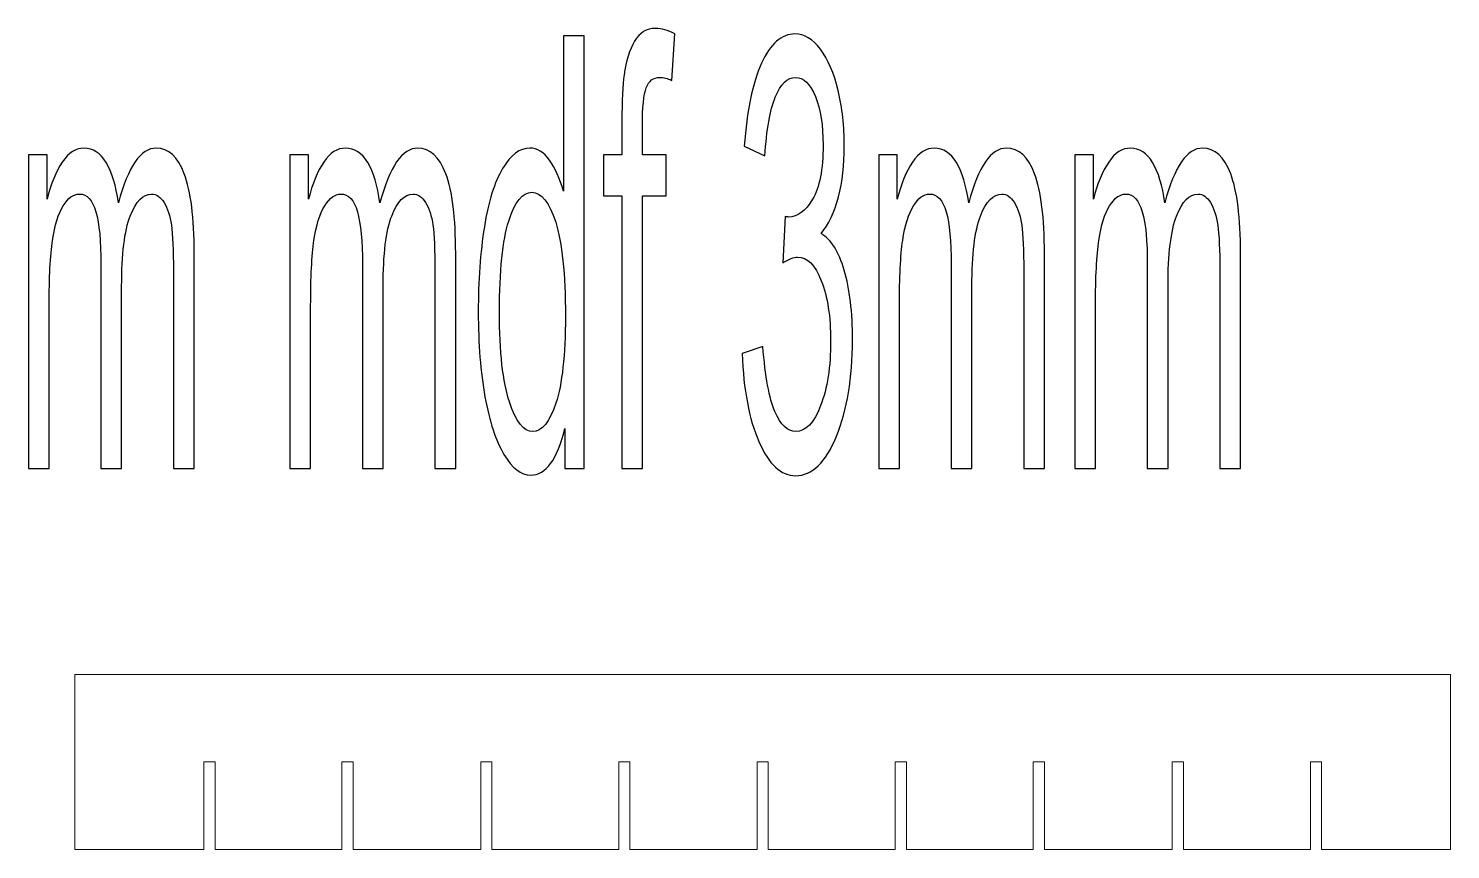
# Model space of a CAD drawing. Header units: millimetres. Extents: x -2444 to 3336, y -980 to 1690.
# Drawn here: x 2910.6 to 3317.2, y 1340.4 to 1575 of the extents above; entities that cross this region are included whole.
import ezdxf

# ---------------------------------------------------------------- set-up
doc = ezdxf.new("R2010")
doc.units = ezdxf.units.MM
doc.header["$MEASUREMENT"] = 0
doc.layers.add('Camada 1', color=7, linetype='Continuous')

msp = doc.modelspace()

# ---------------------------------------------------------------- linework, layer by layer
at = {"layer": 'Camada 1', "color": 250}
for points, knots in [([(3080.2941, 1449.3045), (3080.2941, 1449.3045), (3080.2941, 1527.1736), (3080.2941, 1527.1736), (3080.2941, 1527.1736), (3080.2941, 1527.1736), (3075.0449, 1527.1736), (3075.0449, 1527.1736), (3075.0449, 1527.1736), (3075.0449, 1527.1736), (3075.0449, 1538.9144), (3075.0449, 1538.9144), (3075.0449, 1538.9144), (3075.0449, 1538.9144), (3080.2941, 1538.9144), (3080.2941, 1538.9144), (3080.2941, 1538.9144), (3080.2941, 1538.9144), (3080.2941, 1548.4106), (3080.2941, 1548.4106), (3080.2941, 1548.4106), (3080.2941, 1554.4249), (3080.496, 1558.8852), (3080.911, 1561.7916), (3080.911, 1561.7916), (3081.483, 1565.7052), (3082.47, 1568.8994), (3083.9057, 1571.3454), (3083.9057, 1571.3454), (3085.3302, 1573.7914), (3087.3379, 1575), (3089.9176, 1575), (3089.9176, 1575), (3091.5889, 1575), (3093.4283, 1574.4821), (3095.4473, 1573.4749), (3095.4473, 1573.4749), (3095.4473, 1573.4749), (3094.5612, 1560.1802), (3094.5612, 1560.1802), (3094.5612, 1560.1802), (3093.3274, 1560.7269), (3092.1721, 1561.0147), (3091.0729, 1561.0147), (3091.0729, 1561.0147), (3089.2783, 1561.0147), (3088.0109, 1560.0363), (3087.2594, 1558.0795), (3087.2594, 1558.0795), (3086.5191, 1556.1227), (3086.149, 1552.4681), (3086.149, 1547.1157), (3086.149, 1547.1157), (3086.149, 1547.1157), (3086.149, 1538.9144), (3086.149, 1538.9144), (3086.149, 1538.9144), (3086.149, 1538.9144), (3092.946, 1538.9144), (3092.946, 1538.9144), (3092.946, 1538.9144), (3092.946, 1538.9144), (3092.946, 1527.1736), (3092.946, 1527.1736), (3092.946, 1527.1736), (3092.946, 1527.1736), (3086.2163, 1527.1736), (3086.2163, 1527.1736), (3086.2163, 1527.1736), (3086.2163, 1527.1736), (3086.2163, 1449.3045), (3086.2163, 1449.3045), (3086.2163, 1449.3045), (3086.2163, 1449.3045), (3080.2941, 1449.3045), (3080.2941, 1449.3045)], [0, 0, 0, 0, 0.05, 0.05, 0.05, 0.05, 0.1, 0.1, 0.1, 0.1, 0.15, 0.15, 0.15, 0.15, 0.2, 0.2, 0.2, 0.2, 0.25, 0.25, 0.25, 0.25, 0.3, 0.3, 0.3, 0.3, 0.35, 0.35, 0.35, 0.35, 0.4, 0.4, 0.4, 0.4, 0.45, 0.45, 0.45, 0.45, 0.5, 0.5, 0.5, 0.5, 0.55, 0.55, 0.55, 0.55, 0.6, 0.6, 0.6, 0.6, 0.65, 0.65, 0.65, 0.65, 0.7, 0.7, 0.7, 0.7, 0.75, 0.75, 0.75, 0.75, 0.8, 0.8, 0.8, 0.8, 0.85, 0.85, 0.85, 0.85, 0.9, 0.9, 0.9, 0.9, 1, 1, 1, 1]), ([(3114.6607, 1482.1097), (3114.6607, 1482.1097), (3120.5829, 1484.1816), (3120.5829, 1484.1816), (3120.5829, 1484.1816), (3121.2671, 1475.5486), (3122.4111, 1469.3329), (3124.0375, 1465.5344), (3124.0375, 1465.5344), (3125.6639, 1461.7359), (3127.6603, 1459.8367), (3130.027, 1459.8367), (3130.027, 1459.8367), (3132.831, 1459.8367), (3135.1976, 1462.3115), (3137.1044, 1467.261), (3137.1044, 1467.261), (3139.0112, 1472.2106), (3139.9646, 1478.3399), (3139.9646, 1485.6492), (3139.9646, 1485.6492), (3139.9646, 1492.6131), (3139.0785, 1498.3683), (3137.2951, 1502.915), (3137.2951, 1502.915), (3135.5229, 1507.4329), (3133.2685, 1509.7063), (3130.5205, 1509.7063), (3130.5205, 1509.7063), (3129.3988, 1509.7063), (3128.008, 1509.1307), (3126.3368, 1508.0085), (3126.3368, 1508.0085), (3126.3368, 1508.0085), (3126.9986, 1521.3032), (3126.9986, 1521.3032), (3126.9986, 1521.3032), (3127.3911, 1521.1881), (3127.7164, 1521.1305), (3127.952, 1521.1305), (3127.952, 1521.1305), (3130.4868, 1521.1305), (3132.7525, 1522.8283), (3134.7827, 1526.1952), (3134.7827, 1526.1952), (3136.8016, 1529.562), (3137.8111, 1534.7418), (3137.8111, 1541.7345), (3137.8111, 1541.7345), (3137.8111, 1547.2883), (3137.0708, 1551.8925), (3135.6014, 1555.5472), (3135.6014, 1555.5472), (3134.1321, 1559.2018), (3132.2366, 1561.0147), (3129.9148, 1561.0147), (3129.9148, 1561.0147), (3127.6043, 1561.0147), (3125.6863, 1559.1442), (3124.1496, 1555.4033), (3124.1496, 1555.4033), (3122.613, 1551.6623), (3121.626, 1546.0509), (3121.1886, 1538.5691), (3121.1886, 1538.5691), (3121.1886, 1538.5691), (3115.2664, 1541.3316), (3115.2664, 1541.3316), (3115.2664, 1541.3316), (3115.9954, 1551.5185), (3117.633, 1559.432), (3120.2015, 1565.0434), (3120.2015, 1565.0434), (3122.7588, 1570.6548), (3125.9555, 1573.4461), (3129.769, 1573.4461), (3129.769, 1573.4461), (3132.3936, 1573.4461), (3134.8163, 1572.0073), (3137.0259, 1569.1009), (3137.0259, 1569.1009), (3139.2467, 1566.2232), (3140.9404, 1562.2808), (3142.1069, 1557.3025), (3142.1069, 1557.3025), (3143.2846, 1552.2954), (3143.8678, 1547.0006), (3143.8678, 1541.3891), (3143.8678, 1541.3891), (3143.8678, 1536.0655), (3143.307, 1531.2311), (3142.1966, 1526.857), (3142.1966, 1526.857), (3141.075, 1522.483), (3139.415, 1519.0011), (3137.2278, 1516.4112), (3137.2278, 1516.4112), (3140.0767, 1514.7421), (3142.2864, 1511.2314), (3143.8678, 1505.9078), (3143.8678, 1505.9078), (3145.4381, 1500.6129), (3146.2232, 1493.9368), (3146.2232, 1485.9657), (3146.2232, 1485.9657), (3146.2232, 1475.1745), (3144.6866, 1465.9948), (3141.6246, 1458.4842), (3141.6246, 1458.4842), (3138.5513, 1450.9735), (3134.6705, 1447.2326), (3129.9821, 1447.2326), (3129.9821, 1447.2326), (3125.7536, 1447.2326), (3122.2429, 1450.4843), (3119.45, 1456.959), (3119.45, 1456.959), (3116.646, 1463.4337), (3115.0532, 1471.8077), (3114.6607, 1482.1097)], [0, 0, 0, 0, 0.03225806, 0.03225806, 0.03225806, 0.03225806, 0.06451613, 0.06451613, 0.06451613, 0.06451613, 0.09677419, 0.09677419, 0.09677419, 0.09677419, 0.12903226, 0.12903226, 0.12903226, 0.12903226, 0.16129032, 0.16129032, 0.16129032, 0.16129032, 0.19354839, 0.19354839, 0.19354839, 0.19354839, 0.22580645, 0.22580645, 0.22580645, 0.22580645, 0.25806452, 0.25806452, 0.25806452, 0.25806452, 0.29032258, 0.29032258, 0.29032258, 0.29032258, 0.32258065, 0.32258065, 0.32258065, 0.32258065, 0.35483871, 0.35483871, 0.35483871, 0.35483871, 0.38709677, 0.38709677, 0.38709677, 0.38709677, 0.41935484, 0.41935484, 0.41935484, 0.41935484, 0.4516129, 0.4516129, 0.4516129, 0.4516129, 0.48387097, 0.48387097, 0.48387097, 0.48387097, 0.51612903, 0.51612903, 0.51612903, 0.51612903, 0.5483871, 0.5483871, 0.5483871, 0.5483871, 0.58064516, 0.58064516, 0.58064516, 0.58064516, 0.61290323, 0.61290323, 0.61290323, 0.61290323, 0.64516129, 0.64516129, 0.64516129, 0.64516129, 0.67741935, 0.67741935, 0.67741935, 0.67741935, 0.70967742, 0.70967742, 0.70967742, 0.70967742, 0.74193548, 0.74193548, 0.74193548, 0.74193548, 0.77419355, 0.77419355, 0.77419355, 0.77419355, 0.80645161, 0.80645161, 0.80645161, 0.80645161, 0.83870968, 0.83870968, 0.83870968, 0.83870968, 0.87096774, 0.87096774, 0.87096774, 0.87096774, 0.90322581, 0.90322581, 0.90322581, 0.90322581, 0.93548387, 0.93548387, 0.93548387, 0.93548387, 1, 1, 1, 1]), ([(3063.9969, 1449.3045), (3063.9969, 1449.3045), (3063.9969, 1460.6712), (3063.9969, 1460.6712), (3063.9969, 1460.6712), (3061.7873, 1451.8368), (3058.5346, 1447.4053), (3054.2387, 1447.4053), (3054.2387, 1447.4053), (3051.4571, 1447.4053), (3048.8998, 1449.3621), (3046.578, 1453.3044), (3046.578, 1453.3044), (3044.245, 1457.218), (3042.4392, 1462.7143), (3041.1493, 1469.7358), (3041.1493, 1469.7358), (3039.8707, 1476.786), (3039.2314, 1484.8722), (3039.2314, 1494.0231), (3039.2314, 1494.0231), (3039.2314, 1502.9438), (3039.8146, 1511.03), (3040.9699, 1518.3104), (3040.9699, 1518.3104), (3042.1364, 1525.5621), (3043.8749, 1531.1447), (3046.1967, 1535.0008), (3046.1967, 1535.0008), (3048.5072, 1538.8856), (3051.1094, 1540.8136), (3053.9695, 1540.8136), (3053.9695, 1540.8136), (3056.0782, 1540.8136), (3057.9513, 1539.6626), (3059.5889, 1537.3892), (3059.5889, 1537.3892), (3061.2265, 1535.1159), (3062.5612, 1532.1231), (3063.5931, 1528.4685), (3063.5931, 1528.4685), (3063.5931, 1528.4685), (3063.5931, 1572.9281), (3063.5931, 1572.9281), (3063.5931, 1572.9281), (3063.5931, 1572.9281), (3069.5153, 1572.9281), (3069.5153, 1572.9281), (3069.5153, 1572.9281), (3069.5153, 1572.9281), (3069.5153, 1449.3045), (3069.5153, 1449.3045), (3069.5153, 1449.3045), (3069.5153, 1449.3045), (3063.9969, 1449.3045), (3063.9969, 1449.3045)], [0, 0, 0, 0, 0.06666667, 0.06666667, 0.06666667, 0.06666667, 0.13333333, 0.13333333, 0.13333333, 0.13333333, 0.2, 0.2, 0.2, 0.2, 0.26666667, 0.26666667, 0.26666667, 0.26666667, 0.33333333, 0.33333333, 0.33333333, 0.33333333, 0.4, 0.4, 0.4, 0.4, 0.46666667, 0.46666667, 0.46666667, 0.46666667, 0.53333333, 0.53333333, 0.53333333, 0.53333333, 0.6, 0.6, 0.6, 0.6, 0.66666667, 0.66666667, 0.66666667, 0.66666667, 0.73333333, 0.73333333, 0.73333333, 0.73333333, 0.8, 0.8, 0.8, 0.8, 0.86666667, 0.86666667, 0.86666667, 0.86666667, 1, 1, 1, 1]), ([(2910.637, 1449.3045), (2910.637, 1449.3045), (2910.637, 1538.9144), (2910.637, 1538.9144), (2910.637, 1538.9144), (2910.637, 1538.9144), (2915.9535, 1538.9144), (2915.9535, 1538.9144), (2915.9535, 1538.9144), (2915.9535, 1538.9144), (2915.9535, 1526.2527), (2915.9535, 1526.2527), (2915.9535, 1526.2527), (2917.0414, 1530.6267), (2918.4996, 1534.1663), (2920.3166, 1536.8137), (2920.3166, 1536.8137), (2922.1336, 1539.4899), (2924.1974, 1540.8136), (2926.5192, 1540.8136), (2926.5192, 1540.8136), (2929.0989, 1540.8136), (2931.2188, 1539.4323), (2932.8676, 1536.6986), (2932.8676, 1536.6986), (2934.5164, 1533.936), (2935.6829, 1530.1088), (2936.3558, 1525.1592), (2936.3558, 1525.1592), (2939.1375, 1535.6051), (2942.7379, 1540.8136), (2947.1795, 1540.8136), (2947.1795, 1540.8136), (2950.6566, 1540.8136), (2953.3372, 1538.3676), (2955.1992, 1533.4468), (2955.1992, 1533.4468), (2957.0723, 1528.5261), (2958.0144, 1520.9579), (2958.0144, 1510.7422), (2958.0144, 1510.7422), (2958.0144, 1510.7422), (2958.0144, 1449.3045), (2958.0144, 1449.3045), (2958.0144, 1449.3045), (2958.0144, 1449.3045), (2952.0922, 1449.3045), (2952.0922, 1449.3045), (2952.0922, 1449.3045), (2952.0922, 1449.3045), (2952.0922, 1505.7063), (2952.0922, 1505.7063), (2952.0922, 1505.7063), (2952.0922, 1511.7494), (2951.8904, 1516.1234), (2951.509, 1518.7996), (2951.509, 1518.7996), (2951.1277, 1521.4758), (2950.4322, 1523.6053), (2949.4116, 1525.2456), (2949.4116, 1525.2456), (2948.4021, 1526.8858), (2947.2132, 1527.6916), (2945.856, 1527.6916), (2945.856, 1527.6916), (2943.3884, 1527.6916), (2941.3471, 1525.5909), (2939.7207, 1521.4183), (2939.7207, 1521.4183), (2938.0943, 1517.2169), (2937.2868, 1510.512), (2937.2868, 1501.3035), (2937.2868, 1501.3035), (2937.2868, 1501.3035), (2937.2868, 1449.3045), (2937.2868, 1449.3045), (2937.2868, 1449.3045), (2937.2868, 1449.3045), (2931.3646, 1449.3045), (2931.3646, 1449.3045), (2931.3646, 1449.3045), (2931.3646, 1449.3045), (2931.3646, 1507.4617), (2931.3646, 1507.4617), (2931.3646, 1507.4617), (2931.3646, 1514.1954), (2930.8823, 1519.2601), (2929.9177, 1522.6269), (2929.9177, 1522.6269), (2928.9531, 1525.9937), (2927.3716, 1527.6916), (2925.1844, 1527.6916), (2925.1844, 1527.6916), (2923.5244, 1527.6916), (2921.9878, 1526.5693), (2920.5746, 1524.3247), (2920.5746, 1524.3247), (2919.1613, 1522.0801), (2918.1406, 1518.7996), (2917.5013, 1514.4544), (2917.5013, 1514.4544), (2916.8732, 1510.1379), (2916.5591, 1503.8934), (2916.5591, 1495.7497), (2916.5591, 1495.7497), (2916.5591, 1495.7497), (2916.5591, 1449.3045), (2916.5591, 1449.3045), (2916.5591, 1449.3045), (2916.5591, 1449.3045), (2910.637, 1449.3045), (2910.637, 1449.3045)], [0, 0, 0, 0, 0.03448276, 0.03448276, 0.03448276, 0.03448276, 0.06896552, 0.06896552, 0.06896552, 0.06896552, 0.10344828, 0.10344828, 0.10344828, 0.10344828, 0.13793103, 0.13793103, 0.13793103, 0.13793103, 0.17241379, 0.17241379, 0.17241379, 0.17241379, 0.20689655, 0.20689655, 0.20689655, 0.20689655, 0.24137931, 0.24137931, 0.24137931, 0.24137931, 0.27586207, 0.27586207, 0.27586207, 0.27586207, 0.31034483, 0.31034483, 0.31034483, 0.31034483, 0.34482759, 0.34482759, 0.34482759, 0.34482759, 0.37931034, 0.37931034, 0.37931034, 0.37931034, 0.4137931, 0.4137931, 0.4137931, 0.4137931, 0.44827586, 0.44827586, 0.44827586, 0.44827586, 0.48275862, 0.48275862, 0.48275862, 0.48275862, 0.51724138, 0.51724138, 0.51724138, 0.51724138, 0.55172414, 0.55172414, 0.55172414, 0.55172414, 0.5862069, 0.5862069, 0.5862069, 0.5862069, 0.62068966, 0.62068966, 0.62068966, 0.62068966, 0.65517241, 0.65517241, 0.65517241, 0.65517241, 0.68965517, 0.68965517, 0.68965517, 0.68965517, 0.72413793, 0.72413793, 0.72413793, 0.72413793, 0.75862069, 0.75862069, 0.75862069, 0.75862069, 0.79310345, 0.79310345, 0.79310345, 0.79310345, 0.82758621, 0.82758621, 0.82758621, 0.82758621, 0.86206897, 0.86206897, 0.86206897, 0.86206897, 0.89655172, 0.89655172, 0.89655172, 0.89655172, 0.93103448, 0.93103448, 0.93103448, 0.93103448, 1, 1, 1, 1]), ([(2985.3933, 1449.3045), (2985.3933, 1449.3045), (2985.3933, 1538.9144), (2985.3933, 1538.9144), (2985.3933, 1538.9144), (2985.3933, 1538.9144), (2990.7098, 1538.9144), (2990.7098, 1538.9144), (2990.7098, 1538.9144), (2990.7098, 1538.9144), (2990.7098, 1526.2527), (2990.7098, 1526.2527), (2990.7098, 1526.2527), (2991.7978, 1530.6267), (2993.2559, 1534.1663), (2995.073, 1536.8137), (2995.073, 1536.8137), (2996.89, 1539.4899), (2998.9538, 1540.8136), (3001.2755, 1540.8136), (3001.2755, 1540.8136), (3003.8553, 1540.8136), (3005.9752, 1539.4323), (3007.6239, 1536.6986), (3007.6239, 1536.6986), (3009.2727, 1533.936), (3010.4392, 1530.1088), (3011.1122, 1525.1592), (3011.1122, 1525.1592), (3013.8938, 1535.6051), (3017.4943, 1540.8136), (3021.9359, 1540.8136), (3021.9359, 1540.8136), (3025.413, 1540.8136), (3028.0936, 1538.3676), (3029.9555, 1533.4468), (3029.9555, 1533.4468), (3031.8286, 1528.5261), (3032.7708, 1520.9579), (3032.7708, 1510.7422), (3032.7708, 1510.7422), (3032.7708, 1510.7422), (3032.7708, 1449.3045), (3032.7708, 1449.3045), (3032.7708, 1449.3045), (3032.7708, 1449.3045), (3026.8486, 1449.3045), (3026.8486, 1449.3045), (3026.8486, 1449.3045), (3026.8486, 1449.3045), (3026.8486, 1505.7063), (3026.8486, 1505.7063), (3026.8486, 1505.7063), (3026.8486, 1511.7494), (3026.6467, 1516.1234), (3026.2654, 1518.7996), (3026.2654, 1518.7996), (3025.884, 1521.4758), (3025.1886, 1523.6053), (3024.1679, 1525.2456), (3024.1679, 1525.2456), (3023.1585, 1526.8858), (3021.9696, 1527.6916), (3020.6124, 1527.6916), (3020.6124, 1527.6916), (3018.1448, 1527.6916), (3016.1034, 1525.5909), (3014.4771, 1521.4183), (3014.4771, 1521.4183), (3012.8507, 1517.2169), (3012.0431, 1510.512), (3012.0431, 1501.3035), (3012.0431, 1501.3035), (3012.0431, 1501.3035), (3012.0431, 1449.3045), (3012.0431, 1449.3045), (3012.0431, 1449.3045), (3012.0431, 1449.3045), (3006.121, 1449.3045), (3006.121, 1449.3045), (3006.121, 1449.3045), (3006.121, 1449.3045), (3006.121, 1507.4617), (3006.121, 1507.4617), (3006.121, 1507.4617), (3006.121, 1514.1954), (3005.6387, 1519.2601), (3004.6741, 1522.6269), (3004.6741, 1522.6269), (3003.7095, 1525.9937), (3002.128, 1527.6916), (2999.9408, 1527.6916), (2999.9408, 1527.6916), (2998.2808, 1527.6916), (2996.7442, 1526.5693), (2995.3309, 1524.3247), (2995.3309, 1524.3247), (2993.9177, 1522.0801), (2992.897, 1518.7996), (2992.2577, 1514.4544), (2992.2577, 1514.4544), (2991.6296, 1510.1379), (2991.3155, 1503.8934), (2991.3155, 1495.7497), (2991.3155, 1495.7497), (2991.3155, 1495.7497), (2991.3155, 1449.3045), (2991.3155, 1449.3045), (2991.3155, 1449.3045), (2991.3155, 1449.3045), (2985.3933, 1449.3045), (2985.3933, 1449.3045)], [0, 0, 0, 0, 0.03448276, 0.03448276, 0.03448276, 0.03448276, 0.06896552, 0.06896552, 0.06896552, 0.06896552, 0.10344828, 0.10344828, 0.10344828, 0.10344828, 0.13793103, 0.13793103, 0.13793103, 0.13793103, 0.17241379, 0.17241379, 0.17241379, 0.17241379, 0.20689655, 0.20689655, 0.20689655, 0.20689655, 0.24137931, 0.24137931, 0.24137931, 0.24137931, 0.27586207, 0.27586207, 0.27586207, 0.27586207, 0.31034483, 0.31034483, 0.31034483, 0.31034483, 0.34482759, 0.34482759, 0.34482759, 0.34482759, 0.37931034, 0.37931034, 0.37931034, 0.37931034, 0.4137931, 0.4137931, 0.4137931, 0.4137931, 0.44827586, 0.44827586, 0.44827586, 0.44827586, 0.48275862, 0.48275862, 0.48275862, 0.48275862, 0.51724138, 0.51724138, 0.51724138, 0.51724138, 0.55172414, 0.55172414, 0.55172414, 0.55172414, 0.5862069, 0.5862069, 0.5862069, 0.5862069, 0.62068966, 0.62068966, 0.62068966, 0.62068966, 0.65517241, 0.65517241, 0.65517241, 0.65517241, 0.68965517, 0.68965517, 0.68965517, 0.68965517, 0.72413793, 0.72413793, 0.72413793, 0.72413793, 0.75862069, 0.75862069, 0.75862069, 0.75862069, 0.79310345, 0.79310345, 0.79310345, 0.79310345, 0.82758621, 0.82758621, 0.82758621, 0.82758621, 0.86206897, 0.86206897, 0.86206897, 0.86206897, 0.89655172, 0.89655172, 0.89655172, 0.89655172, 0.93103448, 0.93103448, 0.93103448, 0.93103448, 1, 1, 1, 1]), ([(3153.7045, 1449.3045), (3153.7045, 1449.3045), (3153.7045, 1538.9144), (3153.7045, 1538.9144), (3153.7045, 1538.9144), (3153.7045, 1538.9144), (3159.021, 1538.9144), (3159.021, 1538.9144), (3159.021, 1538.9144), (3159.021, 1538.9144), (3159.021, 1526.2527), (3159.021, 1526.2527), (3159.021, 1526.2527), (3160.109, 1530.6267), (3161.5671, 1534.1663), (3163.3841, 1536.8137), (3163.3841, 1536.8137), (3165.2011, 1539.4899), (3167.2649, 1540.8136), (3169.5867, 1540.8136), (3169.5867, 1540.8136), (3172.1665, 1540.8136), (3174.2863, 1539.4323), (3175.9351, 1536.6986), (3175.9351, 1536.6986), (3177.5839, 1533.936), (3178.7504, 1530.1088), (3179.4234, 1525.1592), (3179.4234, 1525.1592), (3182.205, 1535.6051), (3185.8054, 1540.8136), (3190.2471, 1540.8136), (3190.2471, 1540.8136), (3193.7241, 1540.8136), (3196.4048, 1538.3676), (3198.2667, 1533.4468), (3198.2667, 1533.4468), (3200.1398, 1528.5261), (3201.082, 1520.9579), (3201.082, 1510.7422), (3201.082, 1510.7422), (3201.082, 1510.7422), (3201.082, 1449.3045), (3201.082, 1449.3045), (3201.082, 1449.3045), (3201.082, 1449.3045), (3195.1598, 1449.3045), (3195.1598, 1449.3045), (3195.1598, 1449.3045), (3195.1598, 1449.3045), (3195.1598, 1505.7063), (3195.1598, 1505.7063), (3195.1598, 1505.7063), (3195.1598, 1511.7494), (3194.9579, 1516.1234), (3194.5766, 1518.7996), (3194.5766, 1518.7996), (3194.1952, 1521.4758), (3193.4998, 1523.6053), (3192.4791, 1525.2456), (3192.4791, 1525.2456), (3191.4696, 1526.8858), (3190.2807, 1527.6916), (3188.9235, 1527.6916), (3188.9235, 1527.6916), (3186.456, 1527.6916), (3184.4146, 1525.5909), (3182.7883, 1521.4183), (3182.7883, 1521.4183), (3181.1619, 1517.2169), (3180.3543, 1510.512), (3180.3543, 1501.3035), (3180.3543, 1501.3035), (3180.3543, 1501.3035), (3180.3543, 1449.3045), (3180.3543, 1449.3045), (3180.3543, 1449.3045), (3180.3543, 1449.3045), (3174.4322, 1449.3045), (3174.4322, 1449.3045), (3174.4322, 1449.3045), (3174.4322, 1449.3045), (3174.4322, 1507.4617), (3174.4322, 1507.4617), (3174.4322, 1507.4617), (3174.4322, 1514.1954), (3173.9499, 1519.2601), (3172.9852, 1522.6269), (3172.9852, 1522.6269), (3172.0206, 1525.9937), (3170.4391, 1527.6916), (3168.252, 1527.6916), (3168.252, 1527.6916), (3166.592, 1527.6916), (3165.0553, 1526.5693), (3163.6421, 1524.3247), (3163.6421, 1524.3247), (3162.2289, 1522.0801), (3161.2082, 1518.7996), (3160.5689, 1514.4544), (3160.5689, 1514.4544), (3159.9407, 1510.1379), (3159.6267, 1503.8934), (3159.6267, 1495.7497), (3159.6267, 1495.7497), (3159.6267, 1495.7497), (3159.6267, 1449.3045), (3159.6267, 1449.3045), (3159.6267, 1449.3045), (3159.6267, 1449.3045), (3153.7045, 1449.3045), (3153.7045, 1449.3045)], [0, 0, 0, 0, 0.03448276, 0.03448276, 0.03448276, 0.03448276, 0.06896552, 0.06896552, 0.06896552, 0.06896552, 0.10344828, 0.10344828, 0.10344828, 0.10344828, 0.13793103, 0.13793103, 0.13793103, 0.13793103, 0.17241379, 0.17241379, 0.17241379, 0.17241379, 0.20689655, 0.20689655, 0.20689655, 0.20689655, 0.24137931, 0.24137931, 0.24137931, 0.24137931, 0.27586207, 0.27586207, 0.27586207, 0.27586207, 0.31034483, 0.31034483, 0.31034483, 0.31034483, 0.34482759, 0.34482759, 0.34482759, 0.34482759, 0.37931034, 0.37931034, 0.37931034, 0.37931034, 0.4137931, 0.4137931, 0.4137931, 0.4137931, 0.44827586, 0.44827586, 0.44827586, 0.44827586, 0.48275862, 0.48275862, 0.48275862, 0.48275862, 0.51724138, 0.51724138, 0.51724138, 0.51724138, 0.55172414, 0.55172414, 0.55172414, 0.55172414, 0.5862069, 0.5862069, 0.5862069, 0.5862069, 0.62068966, 0.62068966, 0.62068966, 0.62068966, 0.65517241, 0.65517241, 0.65517241, 0.65517241, 0.68965517, 0.68965517, 0.68965517, 0.68965517, 0.72413793, 0.72413793, 0.72413793, 0.72413793, 0.75862069, 0.75862069, 0.75862069, 0.75862069, 0.79310345, 0.79310345, 0.79310345, 0.79310345, 0.82758621, 0.82758621, 0.82758621, 0.82758621, 0.86206897, 0.86206897, 0.86206897, 0.86206897, 0.89655172, 0.89655172, 0.89655172, 0.89655172, 0.93103448, 0.93103448, 0.93103448, 0.93103448, 1, 1, 1, 1]), ([(3209.7634, 1449.3045), (3209.7634, 1449.3045), (3209.7634, 1538.9144), (3209.7634, 1538.9144), (3209.7634, 1538.9144), (3209.7634, 1538.9144), (3215.0799, 1538.9144), (3215.0799, 1538.9144), (3215.0799, 1538.9144), (3215.0799, 1538.9144), (3215.0799, 1526.2527), (3215.0799, 1526.2527), (3215.0799, 1526.2527), (3216.1678, 1530.6267), (3217.626, 1534.1663), (3219.443, 1536.8137), (3219.443, 1536.8137), (3221.26, 1539.4899), (3223.3238, 1540.8136), (3225.6456, 1540.8136), (3225.6456, 1540.8136), (3228.2253, 1540.8136), (3230.3452, 1539.4323), (3231.994, 1536.6986), (3231.994, 1536.6986), (3233.6428, 1533.936), (3234.8093, 1530.1088), (3235.4823, 1525.1592), (3235.4823, 1525.1592), (3238.2639, 1535.6051), (3241.8643, 1540.8136), (3246.306, 1540.8136), (3246.306, 1540.8136), (3249.783, 1540.8136), (3252.4637, 1538.3676), (3254.3256, 1533.4468), (3254.3256, 1533.4468), (3256.1987, 1528.5261), (3257.1409, 1520.9579), (3257.1409, 1510.7422), (3257.1409, 1510.7422), (3257.1409, 1510.7422), (3257.1409, 1449.3045), (3257.1409, 1449.3045), (3257.1409, 1449.3045), (3257.1409, 1449.3045), (3251.2187, 1449.3045), (3251.2187, 1449.3045), (3251.2187, 1449.3045), (3251.2187, 1449.3045), (3251.2187, 1505.7063), (3251.2187, 1505.7063), (3251.2187, 1505.7063), (3251.2187, 1511.7494), (3251.0168, 1516.1234), (3250.6354, 1518.7996), (3250.6354, 1518.7996), (3250.2541, 1521.4758), (3249.5587, 1523.6053), (3248.538, 1525.2456), (3248.538, 1525.2456), (3247.5285, 1526.8858), (3246.3396, 1527.6916), (3244.9824, 1527.6916), (3244.9824, 1527.6916), (3242.5148, 1527.6916), (3240.4735, 1525.5909), (3238.8471, 1521.4183), (3238.8471, 1521.4183), (3237.2208, 1517.2169), (3236.4132, 1510.512), (3236.4132, 1501.3035), (3236.4132, 1501.3035), (3236.4132, 1501.3035), (3236.4132, 1449.3045), (3236.4132, 1449.3045), (3236.4132, 1449.3045), (3236.4132, 1449.3045), (3230.491, 1449.3045), (3230.491, 1449.3045), (3230.491, 1449.3045), (3230.491, 1449.3045), (3230.491, 1507.4617), (3230.491, 1507.4617), (3230.491, 1507.4617), (3230.491, 1514.1954), (3230.0087, 1519.2601), (3229.0441, 1522.6269), (3229.0441, 1522.6269), (3228.0795, 1525.9937), (3226.498, 1527.6916), (3224.3108, 1527.6916), (3224.3108, 1527.6916), (3222.6508, 1527.6916), (3221.1142, 1526.5693), (3219.701, 1524.3247), (3219.701, 1524.3247), (3218.2877, 1522.0801), (3217.267, 1518.7996), (3216.6277, 1514.4544), (3216.6277, 1514.4544), (3215.9996, 1510.1379), (3215.6855, 1503.8934), (3215.6855, 1495.7497), (3215.6855, 1495.7497), (3215.6855, 1495.7497), (3215.6855, 1449.3045), (3215.6855, 1449.3045), (3215.6855, 1449.3045), (3215.6855, 1449.3045), (3209.7634, 1449.3045), (3209.7634, 1449.3045)], [0, 0, 0, 0, 0.03448276, 0.03448276, 0.03448276, 0.03448276, 0.06896552, 0.06896552, 0.06896552, 0.06896552, 0.10344828, 0.10344828, 0.10344828, 0.10344828, 0.13793103, 0.13793103, 0.13793103, 0.13793103, 0.17241379, 0.17241379, 0.17241379, 0.17241379, 0.20689655, 0.20689655, 0.20689655, 0.20689655, 0.24137931, 0.24137931, 0.24137931, 0.24137931, 0.27586207, 0.27586207, 0.27586207, 0.27586207, 0.31034483, 0.31034483, 0.31034483, 0.31034483, 0.34482759, 0.34482759, 0.34482759, 0.34482759, 0.37931034, 0.37931034, 0.37931034, 0.37931034, 0.4137931, 0.4137931, 0.4137931, 0.4137931, 0.44827586, 0.44827586, 0.44827586, 0.44827586, 0.48275862, 0.48275862, 0.48275862, 0.48275862, 0.51724138, 0.51724138, 0.51724138, 0.51724138, 0.55172414, 0.55172414, 0.55172414, 0.55172414, 0.5862069, 0.5862069, 0.5862069, 0.5862069, 0.62068966, 0.62068966, 0.62068966, 0.62068966, 0.65517241, 0.65517241, 0.65517241, 0.65517241, 0.68965517, 0.68965517, 0.68965517, 0.68965517, 0.72413793, 0.72413793, 0.72413793, 0.72413793, 0.75862069, 0.75862069, 0.75862069, 0.75862069, 0.79310345, 0.79310345, 0.79310345, 0.79310345, 0.82758621, 0.82758621, 0.82758621, 0.82758621, 0.86206897, 0.86206897, 0.86206897, 0.86206897, 0.89655172, 0.89655172, 0.89655172, 0.89655172, 0.93103448, 0.93103448, 0.93103448, 0.93103448, 1, 1, 1, 1]), ([(3045.2881, 1493.9943), (3045.2881, 1482.5413), (3046.2303, 1473.9947), (3048.1259, 1468.3257), (3048.1259, 1468.3257), (3050.0102, 1462.6568), (3052.2422, 1459.8367), (3054.8107, 1459.8367), (3054.8107, 1459.8367), (3057.4017, 1459.8367), (3059.6001, 1462.5417), (3061.4172, 1467.9516), (3061.4172, 1467.9516), (3063.223, 1473.3616), (3064.1315, 1481.6205), (3064.1315, 1492.7282), (3064.1315, 1492.7282), (3064.1315, 1504.9294), (3063.2117, 1513.9076), (3061.3611, 1519.6341), (3061.3611, 1519.6341), (3059.5216, 1525.3607), (3057.2447, 1528.2095), (3054.5416, 1528.2095), (3054.5416, 1528.2095), (3051.9057, 1528.2095), (3049.7073, 1525.4758), (3047.9352, 1519.9795), (3047.9352, 1519.9795), (3046.1743, 1514.4832), (3045.2881, 1505.8214), (3045.2881, 1493.9943)], [0, 0, 0, 0, 0.11111111, 0.11111111, 0.11111111, 0.11111111, 0.22222222, 0.22222222, 0.22222222, 0.22222222, 0.33333333, 0.33333333, 0.33333333, 0.33333333, 0.44444444, 0.44444444, 0.44444444, 0.44444444, 0.55555556, 0.55555556, 0.55555556, 0.55555556, 0.66666667, 0.66666667, 0.66666667, 0.66666667, 0.77777778, 0.77777778, 0.77777778, 0.77777778, 1, 1, 1, 1])]:
    msp.add_open_spline(points, degree=3, knots=knots, dxfattribs=at)
at = {"layer": 'Camada 1', "color": 250, "lineweight": 9}
msp.add_open_spline([(3237.6178, 1340.4242), (3237.6178, 1340.4242), (3201.0636, 1340.4242), (3201.0636, 1340.4242), (3201.0636, 1340.4242), (3201.0636, 1340.4242), (3201.0636, 1365.4363), (3201.0636, 1365.4363), (3201.0636, 1365.4363), (3201.0636, 1365.4363), (3197.8636, 1365.4363), (3197.8636, 1365.4363), (3197.8636, 1365.4363), (3197.8636, 1365.4363), (3197.8636, 1340.4242), (3197.8636, 1340.4242), (3197.8636, 1340.4242), (3197.8636, 1340.4242), (3161.6401, 1340.4242), (3161.6401, 1340.4242), (3161.6401, 1340.4242), (3161.6401, 1340.4242), (3161.6401, 1365.4363), (3161.6401, 1365.4363), (3161.6401, 1365.4363), (3161.6401, 1365.4363), (3158.4401, 1365.4363), (3158.4401, 1365.4363), (3158.4401, 1365.4363), (3158.4401, 1365.4363), (3158.4401, 1340.4242), (3158.4401, 1340.4242), (3158.4401, 1340.4242), (3158.4401, 1340.4242), (3122.1289, 1340.4242), (3122.1289, 1340.4242), (3122.1289, 1340.4242), (3122.1289, 1340.4242), (3122.1289, 1365.4363), (3122.1289, 1365.4363), (3122.1289, 1365.4363), (3122.1289, 1365.4363), (3118.9289, 1365.4363), (3118.9289, 1365.4363), (3118.9289, 1365.4363), (3118.9289, 1365.4363), (3118.9289, 1340.4242), (3118.9289, 1340.4242), (3118.9289, 1340.4242), (3118.9289, 1340.4242), (3082.5955, 1340.4242), (3082.5955, 1340.4242), (3082.5955, 1340.4242), (3082.5955, 1340.4242), (3082.5955, 1365.4363), (3082.5955, 1365.4363), (3082.5955, 1365.4363), (3082.5955, 1365.4363), (3079.3955, 1365.4363), (3079.3955, 1365.4363), (3079.3955, 1365.4363), (3079.3955, 1365.4363), (3079.3955, 1340.4241), (3079.3955, 1340.4241), (3079.3955, 1340.4241), (3079.3955, 1340.4241), (3043.1337, 1340.4242), (3043.1337, 1340.4242), (3043.1337, 1340.4242), (3043.1337, 1340.4242), (3043.1337, 1365.4363), (3043.1337, 1365.4363), (3043.1337, 1365.4363), (3043.1337, 1365.4363), (3039.9337, 1365.4363), (3039.9337, 1365.4363), (3039.9337, 1365.4363), (3039.9337, 1365.4363), (3039.9337, 1340.4241), (3039.9337, 1340.4241), (3039.9337, 1340.4241), (3039.9337, 1340.4241), (3003.4331, 1340.4242), (3003.4331, 1340.4242), (3003.4331, 1340.4242), (3003.4331, 1340.4242), (3003.4331, 1365.4363), (3003.4331, 1365.4363), (3003.4331, 1365.4363), (3003.4331, 1365.4363), (3000.2331, 1365.4363), (3000.2331, 1365.4363), (3000.2331, 1365.4363), (3000.2331, 1365.4363), (3000.2331, 1340.4242), (3000.2331, 1340.4242), (3000.2331, 1340.4242), (3000.2331, 1340.4242), (2964.0131, 1340.4242), (2964.0131, 1340.4242), (2964.0131, 1340.4242), (2964.0131, 1340.4242), (2964.0131, 1365.4363), (2964.0131, 1365.4363), (2964.0131, 1365.4363), (2964.0131, 1365.4363), (2960.8131, 1365.4363), (2960.8131, 1365.4363), (2960.8131, 1365.4363), (2960.8131, 1365.4363), (2960.8131, 1340.4242), (2960.8131, 1340.4242), (2960.8131, 1340.4242), (2960.8131, 1340.4242), (2923.8694, 1340.4242), (2923.8694, 1340.4242), (2923.8694, 1340.4242), (2923.8694, 1340.4242), (2923.8628, 1390.4477), (2923.8628, 1390.4477), (2923.8628, 1390.4477), (2923.8628, 1390.4477), (3317.172, 1390.4242), (3317.172, 1390.4242), (3317.172, 1390.4242), (3317.172, 1390.4242), (3317.1789, 1340.4242), (3317.1789, 1340.4242), (3317.1789, 1340.4242), (3317.1789, 1340.4242), (3280.3296, 1340.4242), (3280.3296, 1340.4242), (3280.3296, 1340.4242), (3280.3296, 1340.4242), (3280.3296, 1365.4363), (3280.3296, 1365.4363), (3280.3296, 1365.4363), (3280.3296, 1365.4363), (3277.1296, 1365.4363), (3277.1296, 1365.4363), (3277.1296, 1365.4363), (3277.1296, 1365.4363), (3277.1296, 1340.4241), (3277.1296, 1340.4241), (3277.1296, 1340.4241), (3277.1296, 1340.4241), (3240.8178, 1340.4242), (3240.8178, 1340.4242), (3240.8178, 1340.4242), (3240.8178, 1340.4242), (3240.8178, 1365.4363), (3240.8178, 1365.4363), (3240.8178, 1365.4363), (3240.8178, 1365.4363), (3237.6178, 1365.4363), (3237.6178, 1365.4363), (3237.6178, 1365.4363), (3237.6178, 1365.4363), (3237.6178, 1340.4242), (3237.6178, 1340.4242)], degree=3, knots=[0, 0, 0, 0, 0.02439024, 0.02439024, 0.02439024, 0.02439024, 0.04878049, 0.04878049, 0.04878049, 0.04878049, 0.07317073, 0.07317073, 0.07317073, 0.07317073, 0.09756098, 0.09756098, 0.09756098, 0.09756098, 0.12195122, 0.12195122, 0.12195122, 0.12195122, 0.14634146, 0.14634146, 0.14634146, 0.14634146, 0.17073171, 0.17073171, 0.17073171, 0.17073171, 0.19512195, 0.19512195, 0.19512195, 0.19512195, 0.2195122, 0.2195122, 0.2195122, 0.2195122, 0.24390244, 0.24390244, 0.24390244, 0.24390244, 0.26829268, 0.26829268, 0.26829268, 0.26829268, 0.29268293, 0.29268293, 0.29268293, 0.29268293, 0.31707317, 0.31707317, 0.31707317, 0.31707317, 0.34146341, 0.34146341, 0.34146341, 0.34146341, 0.36585366, 0.36585366, 0.36585366, 0.36585366, 0.3902439, 0.3902439, 0.3902439, 0.3902439, 0.41463415, 0.41463415, 0.41463415, 0.41463415, 0.43902439, 0.43902439, 0.43902439, 0.43902439, 0.46341463, 0.46341463, 0.46341463, 0.46341463, 0.48780488, 0.48780488, 0.48780488, 0.48780488, 0.51219512, 0.51219512, 0.51219512, 0.51219512, 0.53658537, 0.53658537, 0.53658537, 0.53658537, 0.56097561, 0.56097561, 0.56097561, 0.56097561, 0.58536585, 0.58536585, 0.58536585, 0.58536585, 0.6097561, 0.6097561, 0.6097561, 0.6097561, 0.63414634, 0.63414634, 0.63414634, 0.63414634, 0.65853659, 0.65853659, 0.65853659, 0.65853659, 0.68292683, 0.68292683, 0.68292683, 0.68292683, 0.70731707, 0.70731707, 0.70731707, 0.70731707, 0.73170732, 0.73170732, 0.73170732, 0.73170732, 0.75609756, 0.75609756, 0.75609756, 0.75609756, 0.7804878, 0.7804878, 0.7804878, 0.7804878, 0.80487805, 0.80487805, 0.80487805, 0.80487805, 0.82926829, 0.82926829, 0.82926829, 0.82926829, 0.85365854, 0.85365854, 0.85365854, 0.85365854, 0.87804878, 0.87804878, 0.87804878, 0.87804878, 0.90243902, 0.90243902, 0.90243902, 0.90243902, 0.92682927, 0.92682927, 0.92682927, 0.92682927, 0.95121951, 0.95121951, 0.95121951, 0.95121951, 1, 1, 1, 1], dxfattribs=at)

doc.saveas('drawing.dxf')
